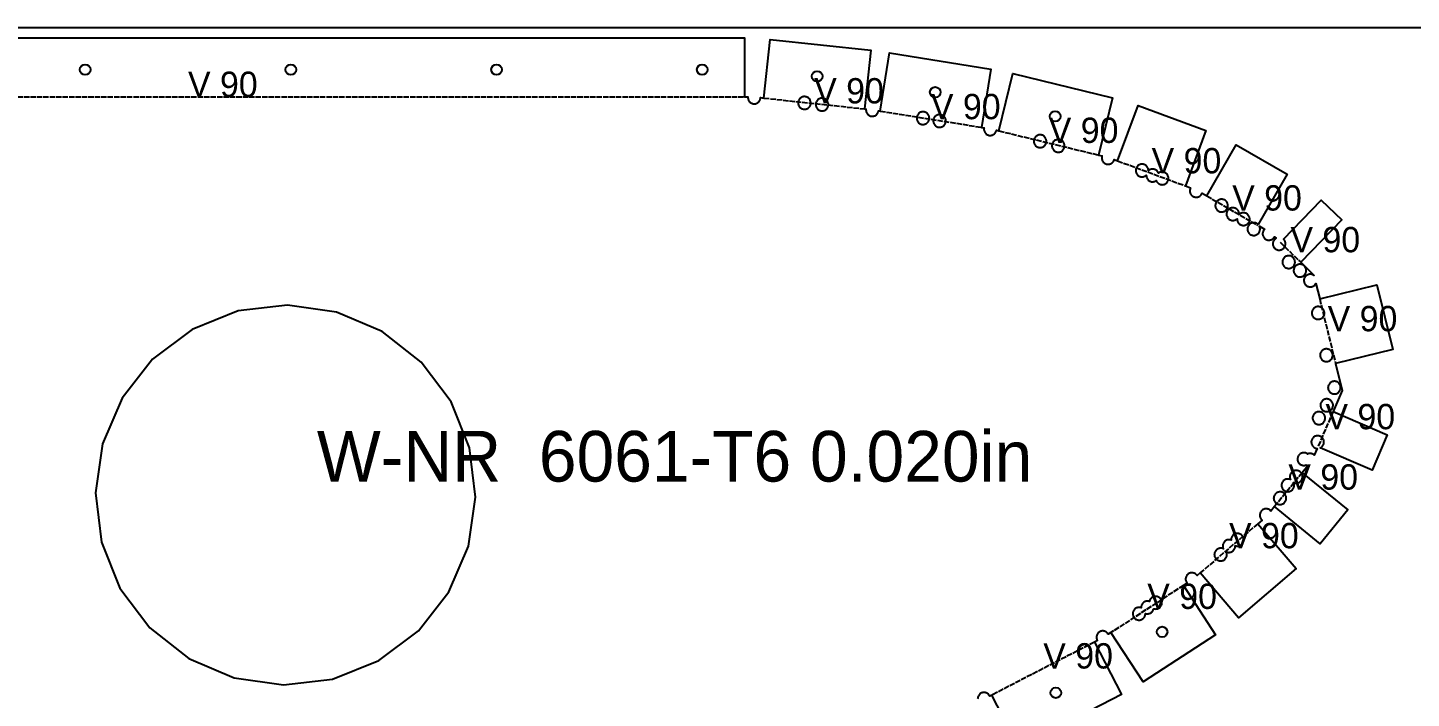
# Model space of a CAD drawing. Header units: millimetres. Extents: x 0 to 2438, y 0 to 1219.
# Drawn here: x 599.2 to 926.9, y 1060.2 to 1219 of the extents above; entities that cross this region are included whole.
import ezdxf

# ---------------------------------------------------------------- set-up
doc = ezdxf.new("R2010")
doc.units = ezdxf.units.MM
doc.linetypes.add('DASHED', pattern=[1.524, 1.27, -0.254])
for name, color, linetype in [('CUT', 7, 'CONTINUOUS'), ('ETCH', 8, 'CONTINUOUS'), ('HOLE', 6, 'CONTINUOUS'), ('VALLEY', 1, 'DASHED')]:
    doc.layers.add(name, color=color, linetype=linetype)

msp = doc.modelspace()

# ---------------------------------------------------------------- linework, layer by layer
at = {"layer": 'CUT'}
msp.add_lwpolyline([(505.37, 1216.56), (768.99, 1216.56), (768.99, 1202.59), (769.8, 1202.59), (769.8, 1202.45), (769.81, 1202.3), (769.83, 1202.16), (769.87, 1202.01), (769.92, 1201.88), (769.98, 1201.74), (770.06, 1201.62), (770.15, 1201.5), (770.25, 1201.39), (770.36, 1201.3), (770.48, 1201.21), (770.61, 1201.14), (770.74, 1201.08), (770.88, 1201.03), (771.03, 1200.99), (771.17, 1200.97), (771.32, 1200.97), (771.47, 1200.98), (771.61, 1201), (771.75, 1201.04), (771.89, 1201.09), (772.02, 1201.16), (772.15, 1201.23), (772.26, 1201.32), (772.37, 1201.42), (772.47, 1201.53), (772.56, 1201.65), (772.63, 1201.78), (772.69, 1201.91), (772.74, 1202.05), (772.77, 1202.2), (772.79, 1202.34), (772.8, 1202.43), (773.6, 1202.34), (775.11, 1216.23), (798.91, 1213.65), (797.4, 1199.76), (797.78, 1199.72), (797.77, 1199.63), (797.77, 1199.49), (797.78, 1199.34), (797.8, 1199.19), (797.84, 1199.05), (797.89, 1198.91), (797.95, 1198.78), (798.03, 1198.66), (798.12, 1198.54), (798.22, 1198.43), (798.33, 1198.33), (798.45, 1198.25), (798.58, 1198.17), (798.71, 1198.11), (798.85, 1198.07), (798.99, 1198.03), (799.14, 1198.01), (799.29, 1198.01), (799.43, 1198.02), (799.58, 1198.04), (799.72, 1198.08), (799.86, 1198.13), (799.99, 1198.19), (800.12, 1198.27), (800.23, 1198.36), (800.34, 1198.46), (800.44, 1198.57), (800.52, 1198.69), (800.6, 1198.82), (800.66, 1198.95), (800.71, 1199.09), (800.74, 1199.24), (800.75, 1199.32), (801.13, 1199.26), (803.35, 1213.05), (827.38, 1209.18), (825.16, 1195.39), (825.74, 1195.3), (825.73, 1195.25), (825.71, 1195.1), (825.71, 1194.96), (825.72, 1194.81), (825.74, 1194.66), (825.78, 1194.52), (825.83, 1194.38), (825.9, 1194.25), (825.97, 1194.13), (826.06, 1194.01), (826.16, 1193.9), (826.27, 1193.8), (826.39, 1193.72), (826.52, 1193.64), (826.65, 1193.58), (826.79, 1193.54), (826.94, 1193.5), (827.08, 1193.48), (827.23, 1193.48), (827.38, 1193.49), (827.52, 1193.51), (827.66, 1193.55), (827.8, 1193.6), (827.93, 1193.66), (828.06, 1193.74), (828.18, 1193.83), (828.28, 1193.93), (828.38, 1194.04), (828.47, 1194.16), (828.54, 1194.29), (828.6, 1194.42), (828.65, 1194.56), (828.68, 1194.7), (829.26, 1194.56), (832.55, 1208.14), (856.15, 1202.41), (852.85, 1188.83), (853.7, 1188.63), (853.67, 1188.56), (853.64, 1188.42), (853.62, 1188.27), (853.61, 1188.12), (853.62, 1187.98), (853.65, 1187.83), (853.68, 1187.69), (853.74, 1187.55), (853.8, 1187.42), (853.88, 1187.29), (853.97, 1187.18), (854.07, 1187.07), (854.18, 1186.97), (854.3, 1186.89), (854.42, 1186.81), (854.56, 1186.75), (854.7, 1186.7), (854.84, 1186.67), (854.99, 1186.65), (855.13, 1186.64), (855.28, 1186.65), (855.43, 1186.68), (855.57, 1186.72), (855.71, 1186.77), (855.84, 1186.83), (855.96, 1186.91), (856.08, 1187), (856.19, 1187.1), (856.29, 1187.21), (856.37, 1187.33), (856.45, 1187.46), (856.51, 1187.59), (856.55, 1187.73), (856.56, 1187.76), (857.37, 1187.46), (862.21, 1200.56), (878.3, 1194.63), (873.46, 1181.52), (874.66, 1181.08), (874.64, 1181.03), (874.58, 1180.9), (874.53, 1180.76), (874.49, 1180.61), (874.48, 1180.47), (874.47, 1180.32), (874.48, 1180.17), (874.5, 1180.03), (874.54, 1179.89), (874.59, 1179.75), (874.66, 1179.62), (874.73, 1179.49), (874.82, 1179.37), (874.92, 1179.27), (875.03, 1179.17), (875.15, 1179.08), (875.28, 1179.01), (875.42, 1178.95), (875.55, 1178.9), (875.7, 1178.87), (875.84, 1178.85), (875.99, 1178.84), (876.14, 1178.85), (876.28, 1178.88), (876.43, 1178.91), (876.56, 1178.96), (876.7, 1179.03), (876.82, 1179.11), (876.94, 1179.2), (877.05, 1179.3), (877.14, 1179.41), (877.23, 1179.53), (877.3, 1179.65), (877.36, 1179.79), (877.37, 1179.81), (878.48, 1179.17), (885.47, 1191.26), (897.54, 1184.29), (890.65, 1172.37), (890.65, 1172.38), (890.54, 1172.47), (890.42, 1172.56), (890.3, 1172.63), (890.16, 1172.69), (890.02, 1172.74), (889.88, 1172.77), (889.73, 1172.79), (889.59, 1172.8), (889.44, 1172.79), (889.29, 1172.77), (889.15, 1172.73), (889.01, 1172.68), (888.88, 1172.61), (888.76, 1172.54), (888.64, 1172.45), (888.53, 1172.35), (888.43, 1172.24), (888.35, 1172.12), (888.27, 1171.99), (888.21, 1171.85), (888.17, 1171.72), (888.13, 1171.57), (888.11, 1171.43), (888.11, 1171.28), (888.12, 1171.13), (888.14, 1170.99), (888.18, 1170.84), (888.23, 1170.71), (888.29, 1170.57), (888.37, 1170.45), (888.46, 1170.33), (888.56, 1170.22), (888.67, 1170.13), (888.79, 1170.04), (888.92, 1169.97), (889.05, 1169.91), (889.19, 1169.86), (889.33, 1169.82), (889.48, 1169.81), (889.63, 1169.8), (889.77, 1169.81), (889.92, 1169.83), (890.06, 1169.87), (890.2, 1169.92), (890.33, 1169.99), (890.46, 1170.06), (890.57, 1170.15), (890.68, 1170.25), (890.78, 1170.36), (890.87, 1170.48), (890.94, 1170.61), (891, 1170.75), (891.05, 1170.88), (891.08, 1171.03), (891.1, 1171.17), (891.11, 1171.32), (891.1, 1171.47), (891.07, 1171.61), (891.04, 1171.76), (890.98, 1171.89), (890.95, 1171.96), (892.17, 1171.25), (892.14, 1171.22), (892.04, 1171.11), (891.95, 1170.99), (891.88, 1170.87), (891.82, 1170.73), (891.77, 1170.59), (891.74, 1170.45), (891.72, 1170.3), (891.71, 1170.16), (891.72, 1170.01), (891.74, 1169.86), (891.78, 1169.72), (891.83, 1169.58), (891.9, 1169.45), (891.98, 1169.33), (892.07, 1169.21), (892.17, 1169.1), (892.28, 1169), (892.4, 1168.92), (892.52, 1168.84), (892.66, 1168.78), (892.8, 1168.74), (892.94, 1168.7), (893.08, 1168.68), (893.23, 1168.68), (893.38, 1168.69), (893.52, 1168.71), (893.67, 1168.75), (893.8, 1168.8), (893.94, 1168.86), (894.06, 1168.94), (894.18, 1169.03), (894.29, 1169.13), (894.38, 1169.24), (894.47, 1169.36), (894.53, 1169.47), (894.9, 1169.11), (894.79, 1169.05), (894.67, 1168.96), (894.57, 1168.86), (894.47, 1168.75), (894.38, 1168.63), (894.31, 1168.5), (894.25, 1168.37), (894.2, 1168.23), (894.17, 1168.09), (894.15, 1167.94), (894.14, 1167.79), (894.15, 1167.65), (894.17, 1167.5), (894.21, 1167.36), (894.26, 1167.22), (894.33, 1167.09), (894.41, 1166.96), (894.5, 1166.85), (894.6, 1166.74), (894.71, 1166.64), (894.83, 1166.55), (894.95, 1166.48), (895.09, 1166.42), (895.23, 1166.37), (895.37, 1166.34), (895.52, 1166.32), (895.66, 1166.31), (895.81, 1166.32), (895.95, 1166.35), (896.1, 1166.38), (896.23, 1166.44), (896.37, 1166.5), (896.49, 1166.58), (896.61, 1166.67), (896.72, 1166.77), (896.81, 1166.88), (896.9, 1167), (896.97, 1167.12), (897.03, 1167.26), (897.08, 1167.4), (897.12, 1167.54), (897.14, 1167.69), (897.14, 1167.83), (897.13, 1167.98), (897.11, 1168.13), (897.07, 1168.27), (897.02, 1168.41), (896.95, 1168.54), (896.88, 1168.66), (896.79, 1168.78), (896.69, 1168.89), (896.63, 1168.94), (905.62, 1178.18), (910.48, 1173.45), (900.74, 1163.43), (903.85, 1160.4), (903.88, 1160.3), (903.8, 1160.36), (903.67, 1160.43), (903.54, 1160.49), (903.4, 1160.54), (903.26, 1160.58), (903.11, 1160.6), (902.96, 1160.6), (902.82, 1160.59), (902.67, 1160.57), (902.53, 1160.53), (902.39, 1160.48), (902.26, 1160.41), (902.13, 1160.34), (902.02, 1160.25), (901.91, 1160.15), (901.81, 1160.04), (901.73, 1159.92), (901.65, 1159.79), (901.59, 1159.66), (901.54, 1159.52), (901.51, 1159.37), (901.49, 1159.23), (901.49, 1159.08), (901.49, 1158.93), (901.52, 1158.79), (901.56, 1158.65), (901.61, 1158.51), (901.67, 1158.37), (901.75, 1158.25), (901.84, 1158.13), (901.94, 1158.03), (902.05, 1157.93), (902.17, 1157.84), (902.3, 1157.77), (902.43, 1157.71), (902.57, 1157.66), (902.71, 1157.63), (902.86, 1157.61), (903.01, 1157.6), (903.15, 1157.61), (903.3, 1157.63), (903.44, 1157.67), (903.58, 1157.72), (903.71, 1157.79), (903.84, 1157.86), (903.95, 1157.95), (904.06, 1158.05), (904.16, 1158.17), (904.24, 1158.28), (904.32, 1158.41), (904.33, 1158.44), (905.23, 1154.77), (918.8, 1158.09), (922.57, 1142.74), (909, 1139.42), (910.56, 1133.07), (908.4, 1128.07), (921.23, 1122.54), (917.63, 1114.17), (905.35, 1119.46), (905.47, 1119.52), (905.6, 1119.6), (905.72, 1119.69), (905.82, 1119.79), (905.92, 1119.9), (906.01, 1120.02), (906.08, 1120.15), (906.14, 1120.28), (906.19, 1120.42), (906.22, 1120.56), (906.24, 1120.71), (906.25, 1120.86), (906.24, 1121), (906.22, 1121.15), (906.18, 1121.29), (906.13, 1121.43), (906.06, 1121.56), (905.98, 1121.69), (905.89, 1121.8), (905.79, 1121.91), (905.68, 1122.01), (905.56, 1122.09), (905.44, 1122.17), (905.3, 1122.23), (905.16, 1122.28), (905.02, 1122.31), (904.88, 1122.33), (904.73, 1122.34), (904.58, 1122.33), (904.44, 1122.3), (904.29, 1122.27), (904.16, 1122.21), (904.02, 1122.15), (903.9, 1122.07), (903.78, 1121.98), (903.67, 1121.88), (903.58, 1121.77), (903.49, 1121.65), (903.42, 1121.52), (903.36, 1121.39), (903.31, 1121.25), (903.27, 1121.11), (903.25, 1120.96), (903.25, 1120.82), (903.26, 1120.67), (903.28, 1120.52), (903.32, 1120.38), (903.37, 1120.24), (903.44, 1120.11), (903.51, 1119.99), (903.6, 1119.87), (903.7, 1119.76), (903.81, 1119.66), (903.93, 1119.58), (904.06, 1119.5), (904.19, 1119.44), (904.33, 1119.39), (904.48, 1119.36), (904.62, 1119.34), (904.64, 1119.34), (903.96, 1117.75), (903.88, 1117.82), (903.76, 1117.91), (903.64, 1117.98), (903.5, 1118.04), (903.36, 1118.09), (903.22, 1118.13), (903.07, 1118.14), (902.93, 1118.15), (902.78, 1118.14), (902.63, 1118.12), (902.49, 1118.08), (902.35, 1118.03), (902.35, 1118.02), (902.28, 1118.07), (902.15, 1118.15), (902.02, 1118.21), (901.88, 1118.26), (901.74, 1118.29), (901.59, 1118.31), (901.44, 1118.31), (901.3, 1118.3), (901.15, 1118.28), (901.01, 1118.24), (900.87, 1118.19), (900.74, 1118.13), (900.61, 1118.05), (900.5, 1117.96), (900.39, 1117.86), (900.29, 1117.75), (900.21, 1117.63), (900.13, 1117.5), (900.07, 1117.37), (900.02, 1117.23), (899.99, 1117.09), (899.97, 1116.94), (899.97, 1116.79), (899.97, 1116.65), (900, 1116.5), (900.04, 1116.36), (900.09, 1116.22), (900.15, 1116.09), (900.23, 1115.96), (900.32, 1115.85), (900.42, 1115.74), (900.53, 1115.64), (900.65, 1115.56), (900.78, 1115.48), (900.91, 1115.42), (901.05, 1115.37), (901.19, 1115.34), (901.34, 1115.32), (901.49, 1115.31), (901.63, 1115.32), (901.78, 1115.35), (901.92, 1115.38), (902.06, 1115.44), (902.06, 1115.44), (902.13, 1115.39), (902.26, 1115.32), (902.39, 1115.26), (902.43, 1115.24), (901.1, 1113.6), (911.92, 1104.77), (905.35, 1096.72), (894.53, 1105.56), (893.68, 1104.52), (893.59, 1104.61), (893.48, 1104.71), (893.37, 1104.79), (893.24, 1104.87), (893.1, 1104.93), (892.96, 1104.97), (892.82, 1105.01), (892.68, 1105.03), (892.53, 1105.03), (892.38, 1105.02), (892.24, 1105), (892.09, 1104.96), (891.96, 1104.91), (891.82, 1104.85), (891.7, 1104.77), (891.58, 1104.68), (891.47, 1104.58), (891.38, 1104.47), (891.29, 1104.35), (891.22, 1104.22), (891.16, 1104.09), (891.11, 1103.95), (891.07, 1103.8), (891.05, 1103.66), (891.05, 1103.51), (891.06, 1103.37), (891.08, 1103.22), (891.12, 1103.08), (891.17, 1102.94), (891.24, 1102.81), (891.31, 1102.68), (891.4, 1102.57), (891.5, 1102.46), (891.59, 1102.38), (890.57, 1101.51), (899.65, 1090.89), (886.03, 1079.25), (876.96, 1089.87), (876.21, 1089.23), (876.2, 1089.23), (876.11, 1089.35), (876.01, 1089.46), (875.9, 1089.56), (875.78, 1089.64), (875.66, 1089.72), (875.52, 1089.78), (875.38, 1089.82), (875.24, 1089.86), (875.09, 1089.88), (874.95, 1089.88), (874.8, 1089.87), (874.65, 1089.85), (874.51, 1089.81), (874.37, 1089.76), (874.24, 1089.7), (874.12, 1089.62), (874, 1089.53), (873.89, 1089.43), (873.8, 1089.32), (873.71, 1089.2), (873.64, 1089.07), (873.57, 1088.94), (873.53, 1088.8), (873.49, 1088.66), (873.47, 1088.51), (873.47, 1088.36), (873.48, 1088.22), (873.5, 1088.07), (873.54, 1087.93), (873.59, 1087.79), (873.65, 1087.66), (873.73, 1087.53), (873.81, 1087.44), (872.98, 1086.9), (880.59, 1075.18), (863.41, 1064.02), (855.8, 1075.74), (855.17, 1075.33), (855.17, 1075.34), (855.09, 1075.46), (855, 1075.58), (854.9, 1075.69), (854.79, 1075.78), (854.67, 1075.87), (854.55, 1075.94), (854.41, 1076), (854.27, 1076.05), (854.13, 1076.09), (853.98, 1076.11), (853.84, 1076.11), (853.69, 1076.1), (853.55, 1076.08), (853.4, 1076.04), (853.27, 1075.99), (853.13, 1075.92), (853.01, 1075.85), (852.89, 1075.76), (852.78, 1075.66), (852.69, 1075.55), (852.6, 1075.43), (852.53, 1075.3), (852.46, 1075.17), (852.42, 1075.03), (852.38, 1074.88), (852.36, 1074.74), (852.36, 1074.59), (852.37, 1074.44), (852.39, 1074.3), (852.43, 1074.16), (852.48, 1074.02), (852.55, 1073.89), (852.58, 1073.83), (851.92, 1073.48), (858.33, 1061.07), (834.01, 1048.51), (827.6, 1060.93), (827.09, 1060.66), (827.03, 1060.77), (826.96, 1060.9), (826.87, 1061.01), (826.77, 1061.12), (826.66, 1061.22), (826.54, 1061.31), (826.41, 1061.38), (826.28, 1061.44), (826.14, 1061.49), (825.99, 1061.52), (825.85, 1061.54), (825.7, 1061.55), (825.55, 1061.54), (825.41, 1061.51), (825.27, 1061.48), (825.13, 1061.42), (825, 1061.36), (824.87, 1061.28), (824.75, 1061.19), (824.65, 1061.09), (824.55, 1060.98), (824.46, 1060.86), (824.39, 1060.74), (824.33, 1060.6), (824.28, 1060.46), (824.25, 1060.32), (824.23, 1060.17), (824.22, 1060.03)], dxfattribs=at)
for points in [[(783.92, 1199.86), (784.05, 1199.94), (784.16, 1200.03), (784.27, 1200.13), (784.37, 1200.24), (784.45, 1200.36), (784.53, 1200.49), (784.59, 1200.62), (784.64, 1200.76), (784.67, 1200.9), (784.69, 1201.05), (784.7, 1201.2), (784.69, 1201.34), (784.66, 1201.49), (784.62, 1201.63), (784.57, 1201.77), (784.51, 1201.9), (784.43, 1202.03), (784.34, 1202.14), (784.24, 1202.25), (784.13, 1202.35), (784.01, 1202.44), (783.88, 1202.51), (783.75, 1202.57), (783.61, 1202.62), (783.47, 1202.65), (783.32, 1202.67), (783.17, 1202.68), (783.03, 1202.67), (782.88, 1202.64), (782.74, 1202.61), (782.6, 1202.55), (782.47, 1202.49), (782.34, 1202.41), (782.23, 1202.32), (782.12, 1202.22), (782.02, 1202.11), (781.94, 1201.99), (781.86, 1201.86), (781.8, 1201.73), (781.75, 1201.59), (781.72, 1201.45), (781.7, 1201.3), (781.7, 1201.16), (781.7, 1201.01), (781.73, 1200.86), (781.77, 1200.72), (781.82, 1200.58), (781.88, 1200.45), (781.96, 1200.33), (782.05, 1200.21), (782.15, 1200.1), (782.26, 1200), (782.38, 1199.92), (782.51, 1199.84), (782.64, 1199.78), (782.78, 1199.74), (782.92, 1199.7), (783.07, 1199.68), (783.22, 1199.68), (783.36, 1199.69), (783.51, 1199.71), (783.65, 1199.75), (783.79, 1199.8), (783.92, 1199.86)], [(788.54, 1199.86), (788.63, 1199.98), (788.7, 1200.11), (788.76, 1200.25), (788.81, 1200.38), (788.84, 1200.53), (788.86, 1200.67), (788.87, 1200.82), (788.86, 1200.97), (788.84, 1201.11), (788.8, 1201.26), (788.75, 1201.39), (788.68, 1201.53), (788.6, 1201.65), (788.51, 1201.77), (788.41, 1201.88), (788.3, 1201.97), (788.18, 1202.06), (788.06, 1202.13), (787.92, 1202.19), (787.78, 1202.24), (787.64, 1202.28), (787.49, 1202.29), (787.35, 1202.3), (787.2, 1202.29), (787.06, 1202.27), (786.91, 1202.23), (786.77, 1202.18), (786.64, 1202.11), (786.52, 1202.04), (786.4, 1201.95), (786.29, 1201.85), (786.2, 1201.74), (786.11, 1201.62), (786.04, 1201.49), (785.97, 1201.35), (785.93, 1201.22), (785.89, 1201.07), (785.87, 1200.93), (785.87, 1200.78), (785.88, 1200.63), (785.9, 1200.49), (785.94, 1200.34), (785.99, 1200.21), (786.06, 1200.07), (786.13, 1199.95), (786.22, 1199.83), (786.32, 1199.72), (786.43, 1199.63), (786.55, 1199.54), (786.68, 1199.47), (786.81, 1199.41), (786.95, 1199.36), (787.1, 1199.32), (787.24, 1199.31), (787.39, 1199.3), (787.54, 1199.31), (787.68, 1199.33), (787.82, 1199.37), (787.96, 1199.42), (788.09, 1199.49), (788.22, 1199.56), (788.34, 1199.65), (788.44, 1199.75), (788.54, 1199.86)], [(812.25, 1196.43), (812.36, 1196.53), (812.45, 1196.64), (812.54, 1196.76), (812.61, 1196.89), (812.67, 1197.02), (812.72, 1197.16), (812.76, 1197.3), (812.77, 1197.45), (812.78, 1197.6), (812.77, 1197.74), (812.75, 1197.89), (812.71, 1198.03), (812.66, 1198.17), (812.59, 1198.3), (812.52, 1198.42), (812.43, 1198.54), (812.33, 1198.65), (812.22, 1198.75), (812.1, 1198.83), (811.97, 1198.91), (811.83, 1198.97), (811.7, 1199.02), (811.55, 1199.05), (811.41, 1199.07), (811.26, 1199.07), (811.11, 1199.06), (810.97, 1199.04), (810.82, 1199), (810.69, 1198.95), (810.55, 1198.89), (810.43, 1198.81), (810.31, 1198.72), (810.2, 1198.62), (810.11, 1198.51), (810.02, 1198.39), (809.95, 1198.26), (809.89, 1198.13), (809.84, 1197.99), (809.8, 1197.85), (809.79, 1197.7), (809.78, 1197.55), (809.79, 1197.41), (809.81, 1197.26), (809.85, 1197.12), (809.9, 1196.98), (809.97, 1196.85), (810.04, 1196.72), (810.13, 1196.61), (810.23, 1196.5), (810.34, 1196.4), (810.46, 1196.32), (810.59, 1196.24), (810.73, 1196.18), (810.86, 1196.13), (811.01, 1196.1), (811.15, 1196.08), (811.3, 1196.07), (811.45, 1196.08), (811.59, 1196.11), (811.74, 1196.15), (811.87, 1196.2), (812.01, 1196.26), (812.13, 1196.34), (812.25, 1196.43)], [(816.59, 1196.36), (816.64, 1196.49), (816.67, 1196.64), (816.69, 1196.78), (816.7, 1196.93), (816.69, 1197.08), (816.66, 1197.22), (816.62, 1197.37), (816.57, 1197.5), (816.51, 1197.64), (816.43, 1197.76), (816.34, 1197.88), (816.24, 1197.99), (816.13, 1198.08), (816.01, 1198.17), (815.88, 1198.24), (815.75, 1198.3), (815.61, 1198.35), (815.47, 1198.39), (815.32, 1198.4), (815.17, 1198.41), (815.03, 1198.4), (814.88, 1198.38), (814.74, 1198.34), (814.6, 1198.29), (814.47, 1198.22), (814.34, 1198.15), (814.23, 1198.06), (814.12, 1197.96), (814.02, 1197.85), (813.94, 1197.73), (813.86, 1197.6), (813.8, 1197.46), (813.75, 1197.33), (813.72, 1197.18), (813.7, 1197.04), (813.7, 1196.89), (813.7, 1196.74), (813.73, 1196.6), (813.77, 1196.45), (813.82, 1196.32), (813.88, 1196.18), (813.96, 1196.06), (814.05, 1195.94), (814.15, 1195.83), (814.26, 1195.74), (814.38, 1195.65), (814.51, 1195.58), (814.64, 1195.52), (814.78, 1195.47), (814.92, 1195.43), (815.07, 1195.42), (815.22, 1195.41), (815.36, 1195.42), (815.51, 1195.44), (815.65, 1195.48), (815.79, 1195.53), (815.92, 1195.6), (816.05, 1195.67), (816.16, 1195.76), (816.27, 1195.86), (816.37, 1195.97), (816.45, 1196.09), (816.53, 1196.22), (816.59, 1196.36)], [(840.27, 1191.3), (840.34, 1191.42), (840.4, 1191.56), (840.45, 1191.7), (840.48, 1191.84), (840.5, 1191.99), (840.51, 1192.13), (840.5, 1192.28), (840.47, 1192.42), (840.44, 1192.57), (840.39, 1192.7), (840.32, 1192.84), (840.24, 1192.96), (840.15, 1193.08), (840.05, 1193.19), (839.94, 1193.28), (839.82, 1193.37), (839.7, 1193.44), (839.56, 1193.51), (839.42, 1193.55), (839.28, 1193.59), (839.13, 1193.61), (838.99, 1193.61), (838.84, 1193.6), (838.69, 1193.58), (838.55, 1193.54), (838.41, 1193.49), (838.28, 1193.42), (838.16, 1193.35), (838.04, 1193.26), (837.93, 1193.16), (837.84, 1193.05), (837.75, 1192.93), (837.68, 1192.8), (837.61, 1192.67), (837.57, 1192.53), (837.53, 1192.38), (837.51, 1192.24), (837.51, 1192.09), (837.52, 1191.94), (837.54, 1191.8), (837.58, 1191.66), (837.63, 1191.52), (837.69, 1191.39), (837.77, 1191.26), (837.86, 1191.14), (837.96, 1191.04), (838.07, 1190.94), (838.19, 1190.85), (838.32, 1190.78), (838.45, 1190.72), (838.59, 1190.67), (838.74, 1190.64), (838.88, 1190.62), (839.03, 1190.61), (839.18, 1190.62), (839.32, 1190.64), (839.46, 1190.68), (839.6, 1190.73), (839.73, 1190.8), (839.86, 1190.88), (839.98, 1190.97), (840.08, 1191.07), (840.18, 1191.18), (840.27, 1191.3)], [(844.81, 1190.88), (844.81, 1191.03), (844.81, 1191.18), (844.78, 1191.32), (844.74, 1191.47), (844.69, 1191.6), (844.63, 1191.74), (844.55, 1191.86), (844.46, 1191.98), (844.36, 1192.09), (844.25, 1192.18), (844.13, 1192.27), (844, 1192.34), (843.87, 1192.4), (843.73, 1192.45), (843.59, 1192.49), (843.44, 1192.5), (843.29, 1192.51), (843.15, 1192.5), (843, 1192.48), (842.86, 1192.44), (842.72, 1192.39), (842.59, 1192.32), (842.46, 1192.25), (842.35, 1192.16), (842.24, 1192.06), (842.14, 1191.95), (842.06, 1191.83), (841.98, 1191.7), (841.92, 1191.56), (841.87, 1191.43), (841.84, 1191.28), (841.82, 1191.14), (841.81, 1190.99), (841.82, 1190.84), (841.85, 1190.7), (841.89, 1190.55), (841.94, 1190.42), (842, 1190.28), (842.08, 1190.16), (842.17, 1190.04), (842.27, 1189.93), (842.38, 1189.84), (842.5, 1189.75), (842.63, 1189.68), (842.76, 1189.62), (842.9, 1189.57), (843.04, 1189.54), (843.19, 1189.52), (843.34, 1189.51), (843.48, 1189.52), (843.63, 1189.54), (843.77, 1189.58), (843.91, 1189.63), (844.04, 1189.7), (844.17, 1189.77), (844.28, 1189.86), (844.39, 1189.96), (844.49, 1190.07), (844.57, 1190.19), (844.65, 1190.32), (844.71, 1190.46), (844.76, 1190.59), (844.79, 1190.74), (844.81, 1190.88)], [(868.48, 1184.7), (868.34, 1184.75), (868.2, 1184.79), (868.05, 1184.81), (867.9, 1184.81), (867.76, 1184.8), (867.61, 1184.78), (867.47, 1184.74), (867.33, 1184.69), (867.2, 1184.62), (867.07, 1184.55), (867.06, 1184.54), (867.04, 1184.59), (866.98, 1184.72), (866.9, 1184.85), (866.81, 1184.97), (866.71, 1185.07), (866.6, 1185.17), (866.48, 1185.26), (866.35, 1185.33), (866.22, 1185.39), (866.08, 1185.44), (865.94, 1185.47), (865.79, 1185.49), (865.65, 1185.5), (865.5, 1185.49), (865.35, 1185.47), (865.21, 1185.43), (865.07, 1185.38), (864.94, 1185.31), (864.82, 1185.23), (864.7, 1185.15), (864.65, 1185.1), (864.66, 1185.2), (864.65, 1185.34), (864.62, 1185.49), (864.59, 1185.63), (864.54, 1185.77), (864.47, 1185.9), (864.39, 1186.03), (864.3, 1186.14), (864.2, 1186.25), (864.09, 1186.35), (863.97, 1186.43), (863.85, 1186.51), (863.71, 1186.57), (863.57, 1186.62), (863.43, 1186.65), (863.28, 1186.67), (863.14, 1186.68), (862.99, 1186.67), (862.84, 1186.64), (862.7, 1186.61), (862.56, 1186.55), (862.43, 1186.49), (862.31, 1186.41), (862.19, 1186.32), (862.08, 1186.22), (861.99, 1186.11), (861.9, 1185.99), (861.83, 1185.86), (861.76, 1185.73), (861.72, 1185.59), (861.68, 1185.45), (861.66, 1185.3), (861.66, 1185.16), (861.67, 1185.01), (861.69, 1184.86), (861.73, 1184.72), (861.78, 1184.58), (861.84, 1184.45), (861.92, 1184.33), (862.01, 1184.21), (862.11, 1184.1), (862.22, 1184), (862.34, 1183.92), (862.47, 1183.84), (862.6, 1183.78), (862.74, 1183.73), (862.89, 1183.7), (863.03, 1183.68), (863.18, 1183.68), (863.33, 1183.69), (863.47, 1183.71), (863.61, 1183.75), (863.75, 1183.8), (863.88, 1183.86), (864.01, 1183.94), (864.13, 1184.03), (864.17, 1184.07), (864.17, 1183.98), (864.18, 1183.83), (864.2, 1183.69), (864.24, 1183.54), (864.29, 1183.41), (864.35, 1183.27), (864.43, 1183.15), (864.52, 1183.03), (864.62, 1182.92), (864.73, 1182.83), (864.85, 1182.74), (864.98, 1182.67), (865.11, 1182.61), (865.25, 1182.56), (865.39, 1182.52), (865.54, 1182.5), (865.69, 1182.5), (865.83, 1182.51), (865.98, 1182.53), (866.12, 1182.57), (866.26, 1182.62), (866.39, 1182.69), (866.52, 1182.76), (866.53, 1182.77), (866.55, 1182.72), (866.61, 1182.59), (866.69, 1182.46), (866.78, 1182.34), (866.88, 1182.24), (866.99, 1182.14), (867.11, 1182.05), (867.24, 1181.98), (867.37, 1181.92), (867.51, 1181.87), (867.65, 1181.84), (867.8, 1181.82), (867.95, 1181.81), (868.09, 1181.82), (868.24, 1181.84), (868.38, 1181.88), (868.52, 1181.93), (868.65, 1182), (868.78, 1182.08), (868.89, 1182.16), (869, 1182.26), (869.1, 1182.38), (869.18, 1182.49), (869.26, 1182.62), (869.32, 1182.76), (869.37, 1182.9), (869.4, 1183.04), (869.42, 1183.18), (869.43, 1183.33), (869.42, 1183.48), (869.39, 1183.62), (869.35, 1183.77), (869.3, 1183.9), (869.24, 1184.04), (869.16, 1184.16), (869.07, 1184.28), (868.97, 1184.39), (868.86, 1184.48), (868.74, 1184.57), (868.61, 1184.64), (868.48, 1184.7)], [(883.47, 1177.17), (883.43, 1177.31), (883.38, 1177.45), (883.32, 1177.58), (883.24, 1177.71), (883.15, 1177.82), (883.05, 1177.93), (882.94, 1178.03), (882.82, 1178.11), (882.69, 1178.19), (882.56, 1178.25), (882.42, 1178.3), (882.28, 1178.33), (882.13, 1178.35), (881.98, 1178.36), (881.84, 1178.35), (881.69, 1178.32), (881.55, 1178.28), (881.41, 1178.23), (881.28, 1178.17), (881.15, 1178.09), (881.04, 1178), (880.93, 1177.9), (880.83, 1177.79), (880.75, 1177.67), (880.67, 1177.54), (880.61, 1177.41), (880.56, 1177.27), (880.53, 1177.13), (880.51, 1176.98), (880.5, 1176.83), (880.51, 1176.69), (880.54, 1176.54), (880.57, 1176.4), (880.63, 1176.26), (880.69, 1176.13), (880.77, 1176), (880.86, 1175.89), (880.96, 1175.78), (881.07, 1175.68), (881.19, 1175.6), (881.32, 1175.52), (881.45, 1175.46), (881.59, 1175.41), (881.73, 1175.38), (881.88, 1175.36), (882.03, 1175.36), (882.17, 1175.37), (882.32, 1175.39), (882.46, 1175.43), (882.6, 1175.48), (882.73, 1175.54), (882.85, 1175.62), (882.97, 1175.71), (883.08, 1175.81), (883.18, 1175.92), (883.26, 1176.04), (883.34, 1176.17), (883.4, 1176.3), (883.45, 1176.44), (883.48, 1176.58), (883.5, 1176.73), (883.5, 1176.88), (883.49, 1177.02), (883.47, 1177.17)], [(887.3, 1175.16), (887.16, 1175.16), (887.01, 1175.15), (886.86, 1175.13), (886.72, 1175.09), (886.58, 1175.04), (886.45, 1174.98), (886.33, 1174.9), (886.21, 1174.81), (886.16, 1174.77), (886.17, 1174.86), (886.16, 1175.01), (886.14, 1175.15), (886.1, 1175.3), (886.05, 1175.43), (885.98, 1175.57), (885.9, 1175.69), (885.81, 1175.81), (885.71, 1175.92), (885.6, 1176.01), (885.48, 1176.1), (885.36, 1176.17), (885.22, 1176.23), (885.08, 1176.28), (884.94, 1176.32), (884.79, 1176.33), (884.65, 1176.34), (884.5, 1176.33), (884.36, 1176.31), (884.21, 1176.27), (884.07, 1176.22), (883.94, 1176.15), (883.82, 1176.08), (883.7, 1175.99), (883.59, 1175.89), (883.5, 1175.78), (883.41, 1175.66), (883.34, 1175.53), (883.27, 1175.39), (883.23, 1175.26), (883.19, 1175.11), (883.17, 1174.97), (883.17, 1174.82), (883.18, 1174.67), (883.2, 1174.53), (883.24, 1174.38), (883.29, 1174.25), (883.36, 1174.11), (883.43, 1173.99), (883.52, 1173.87), (883.62, 1173.76), (883.73, 1173.67), (883.85, 1173.58), (883.98, 1173.51), (884.11, 1173.45), (884.25, 1173.4), (884.4, 1173.36), (884.54, 1173.35), (884.69, 1173.34), (884.84, 1173.35), (884.98, 1173.37), (885.12, 1173.41), (885.26, 1173.46), (885.39, 1173.53), (885.52, 1173.6), (885.64, 1173.69), (885.68, 1173.74), (885.68, 1173.64), (885.69, 1173.5), (885.71, 1173.35), (885.75, 1173.21), (885.8, 1173.07), (885.86, 1172.94), (885.94, 1172.81), (886.03, 1172.7), (886.13, 1172.59), (886.24, 1172.49), (886.36, 1172.4), (886.49, 1172.33), (886.62, 1172.27), (886.76, 1172.22), (886.9, 1172.19), (887.05, 1172.17), (887.2, 1172.16), (887.34, 1172.17), (887.49, 1172.2), (887.63, 1172.23), (887.77, 1172.29), (887.9, 1172.35), (888.03, 1172.43), (888.14, 1172.52), (888.25, 1172.62), (888.35, 1172.73), (888.44, 1172.85), (888.51, 1172.97), (888.57, 1173.11), (888.62, 1173.25), (888.65, 1173.39), (888.67, 1173.54), (888.68, 1173.68), (888.67, 1173.83), (888.64, 1173.98), (888.61, 1174.12), (888.55, 1174.26), (888.49, 1174.39), (888.41, 1174.51), (888.32, 1174.63), (888.22, 1174.74), (888.11, 1174.84), (887.99, 1174.92), (887.87, 1175), (887.73, 1175.06), (887.59, 1175.1), (887.45, 1175.14), (887.3, 1175.16)], [(899.39, 1163.5), (899.38, 1163.65), (899.36, 1163.79), (899.32, 1163.93), (899.27, 1164.07), (899.2, 1164.2), (899.13, 1164.33), (899.04, 1164.45), (898.94, 1164.55), (898.83, 1164.65), (898.71, 1164.74), (898.58, 1164.81), (898.45, 1164.87), (898.31, 1164.92), (898.16, 1164.95), (898.02, 1164.97), (897.87, 1164.98), (897.72, 1164.97), (897.58, 1164.95), (897.44, 1164.91), (897.3, 1164.86), (897.17, 1164.79), (897.04, 1164.71), (896.92, 1164.63), (896.82, 1164.53), (896.72, 1164.41), (896.63, 1164.3), (896.56, 1164.17), (896.5, 1164.03), (896.45, 1163.89), (896.42, 1163.75), (896.4, 1163.61), (896.39, 1163.46), (896.4, 1163.31), (896.42, 1163.17), (896.46, 1163.02), (896.51, 1162.89), (896.58, 1162.75), (896.66, 1162.63), (896.74, 1162.51), (896.85, 1162.4), (896.96, 1162.31), (897.08, 1162.22), (897.2, 1162.15), (897.34, 1162.09), (897.48, 1162.04), (897.62, 1162), (897.76, 1161.98), (897.91, 1161.98), (898.06, 1161.99), (898.2, 1162.01), (898.35, 1162.05), (898.48, 1162.1), (898.62, 1162.17), (898.74, 1162.24), (898.86, 1162.33), (898.97, 1162.43), (899.06, 1162.54), (899.15, 1162.66), (899.22, 1162.79), (899.28, 1162.92), (899.33, 1163.06), (899.37, 1163.21), (899.39, 1163.35), (899.39, 1163.5)], [(901.7, 1162.43), (901.6, 1162.54), (901.49, 1162.64), (901.37, 1162.72), (901.24, 1162.8), (901.11, 1162.86), (900.97, 1162.91), (900.83, 1162.94), (900.68, 1162.96), (900.53, 1162.96), (900.39, 1162.95), (900.24, 1162.93), (900.1, 1162.89), (899.96, 1162.84), (899.83, 1162.78), (899.7, 1162.7), (899.59, 1162.61), (899.48, 1162.51), (899.38, 1162.4), (899.3, 1162.28), (899.22, 1162.15), (899.16, 1162.02), (899.11, 1161.88), (899.08, 1161.74), (899.06, 1161.59), (899.06, 1161.44), (899.06, 1161.3), (899.09, 1161.15), (899.13, 1161.01), (899.18, 1160.87), (899.24, 1160.74), (899.32, 1160.61), (899.41, 1160.5), (899.51, 1160.39), (899.62, 1160.29), (899.74, 1160.21), (899.87, 1160.13), (900, 1160.07), (900.14, 1160.02), (900.28, 1159.99), (900.43, 1159.97), (900.58, 1159.96), (900.72, 1159.97), (900.87, 1160), (901.01, 1160.03), (901.15, 1160.09), (901.28, 1160.15), (901.41, 1160.23), (901.52, 1160.32), (901.63, 1160.42), (901.73, 1160.53), (901.81, 1160.65), (901.89, 1160.78), (901.95, 1160.91), (902, 1161.05), (902.03, 1161.19), (902.05, 1161.34), (902.05, 1161.48), (902.05, 1161.63), (902.02, 1161.78), (901.98, 1161.92), (901.93, 1162.06), (901.87, 1162.19), (901.79, 1162.31), (901.7, 1162.43)], [(648.15, 1064.98), (659.78, 1063.32), (671.44, 1064.72), (682.35, 1069.1), (691.74, 1076.15), (698.99, 1085.39), (703.61, 1096.2), (705.27, 1107.82), (703.86, 1119.49), (699.48, 1130.39), (692.44, 1139.79), (683.19, 1147.04), (672.39, 1151.65), (660.76, 1153.31), (649.1, 1151.91), (638.2, 1147.53), (628.8, 1140.48), (621.55, 1131.24), (616.93, 1120.43), (615.27, 1108.8), (616.68, 1097.14), (621.06, 1086.24), (628.11, 1076.84), (637.35, 1069.59), (648.15, 1064.98)], [(906.18, 1152.15), (906.1, 1152.28), (906.01, 1152.39), (905.91, 1152.5), (905.8, 1152.6), (905.68, 1152.68), (905.56, 1152.76), (905.42, 1152.82), (905.28, 1152.87), (905.14, 1152.9), (904.99, 1152.92), (904.85, 1152.92), (904.7, 1152.92), (904.55, 1152.89), (904.41, 1152.85), (904.27, 1152.8), (904.14, 1152.74), (904.02, 1152.66), (903.9, 1152.57), (903.79, 1152.47), (903.7, 1152.36), (903.61, 1152.24), (903.54, 1152.11), (903.47, 1151.98), (903.43, 1151.84), (903.39, 1151.7), (903.37, 1151.55), (903.37, 1151.4), (903.38, 1151.26), (903.4, 1151.11), (903.44, 1150.97), (903.49, 1150.83), (903.55, 1150.7), (903.63, 1150.57), (903.72, 1150.46), (903.82, 1150.35), (903.93, 1150.25), (904.05, 1150.17), (904.18, 1150.09), (904.31, 1150.03), (904.45, 1149.98), (904.6, 1149.95), (904.74, 1149.93), (904.89, 1149.93), (905.04, 1149.93), (905.18, 1149.96), (905.32, 1150), (905.46, 1150.05), (905.59, 1150.11), (905.72, 1150.19), (905.84, 1150.28), (905.94, 1150.38), (906.04, 1150.49), (906.13, 1150.61), (906.2, 1150.74), (906.26, 1150.87), (906.31, 1151.01), (906.34, 1151.15), (906.36, 1151.3), (906.37, 1151.45), (906.36, 1151.59), (906.33, 1151.74), (906.3, 1151.88), (906.25, 1152.02), (906.18, 1152.15)], [(905.49, 1142.11), (905.42, 1141.97), (905.38, 1141.83), (905.34, 1141.69), (905.32, 1141.54), (905.32, 1141.4), (905.33, 1141.25), (905.35, 1141.1), (905.39, 1140.96), (905.44, 1140.82), (905.5, 1140.69), (905.58, 1140.57), (905.67, 1140.45), (905.77, 1140.34), (905.88, 1140.25), (906, 1140.16), (906.13, 1140.09), (906.26, 1140.02), (906.4, 1139.98), (906.55, 1139.94), (906.69, 1139.92), (906.84, 1139.92), (906.99, 1139.93), (907.13, 1139.95), (907.27, 1139.99), (907.41, 1140.04), (907.54, 1140.1), (907.67, 1140.18), (907.79, 1140.27), (907.89, 1140.37), (907.99, 1140.48), (908.08, 1140.6), (908.15, 1140.73), (908.21, 1140.86), (908.26, 1141), (908.29, 1141.15), (908.31, 1141.29), (908.32, 1141.44), (908.31, 1141.59), (908.28, 1141.73), (908.25, 1141.87), (908.2, 1142.01), (908.13, 1142.14), (908.05, 1142.27), (907.96, 1142.39), (907.86, 1142.49), (907.75, 1142.59), (907.63, 1142.68), (907.51, 1142.75), (907.37, 1142.81), (907.23, 1142.86), (907.09, 1142.89), (906.94, 1142.91), (906.8, 1142.92), (906.65, 1142.91), (906.5, 1142.88), (906.36, 1142.85), (906.22, 1142.8), (906.09, 1142.73), (905.97, 1142.65), (905.85, 1142.56), (905.74, 1142.46), (905.65, 1142.35), (905.56, 1142.23), (905.49, 1142.11)], [(907.44, 1134.56), (907.37, 1134.43), (907.31, 1134.3), (907.26, 1134.16), (907.23, 1134.01), (907.21, 1133.87), (907.2, 1133.72), (907.21, 1133.57), (907.23, 1133.43), (907.27, 1133.29), (907.32, 1133.15), (907.39, 1133.02), (907.46, 1132.89), (907.55, 1132.77), (907.65, 1132.67), (907.77, 1132.57), (907.88, 1132.48), (908.01, 1132.41), (908.15, 1132.35), (908.28, 1132.3), (908.43, 1132.27), (908.57, 1132.25), (908.72, 1132.24), (908.87, 1132.25), (909.01, 1132.28), (909.16, 1132.31), (909.29, 1132.36), (909.43, 1132.43), (909.55, 1132.51), (909.67, 1132.6), (909.78, 1132.7), (909.87, 1132.81), (909.96, 1132.93), (910.03, 1133.05), (910.09, 1133.19), (910.14, 1133.33), (910.18, 1133.47), (910.2, 1133.62), (910.2, 1133.76), (910.19, 1133.91), (910.17, 1134.06), (910.13, 1134.2), (910.08, 1134.34), (910.01, 1134.47), (909.94, 1134.59), (909.85, 1134.71), (909.75, 1134.82), (909.64, 1134.92), (909.52, 1135), (909.39, 1135.08), (909.26, 1135.14), (909.12, 1135.18), (908.97, 1135.22), (908.83, 1135.24), (908.68, 1135.24), (908.53, 1135.23), (908.39, 1135.21), (908.25, 1135.17), (908.11, 1135.12), (907.97, 1135.06), (907.85, 1134.98), (907.73, 1134.89), (907.63, 1134.79), (907.53, 1134.68), (907.44, 1134.56)], [(905.73, 1130.49), (905.64, 1130.37), (905.57, 1130.25), (905.5, 1130.11), (905.46, 1129.97), (905.42, 1129.83), (905.4, 1129.68), (905.4, 1129.54), (905.41, 1129.39), (905.43, 1129.24), (905.47, 1129.1), (905.52, 1128.96), (905.59, 1128.83), (905.66, 1128.71), (905.75, 1128.59), (905.85, 1128.48), (905.96, 1128.38), (906.08, 1128.3), (906.21, 1128.22), (906.34, 1128.16), (906.48, 1128.12), (906.63, 1128.08), (906.77, 1128.06), (906.92, 1128.06), (907.07, 1128.07), (907.21, 1128.09), (907.35, 1128.13), (907.49, 1128.18), (907.62, 1128.24), (907.75, 1128.32), (907.87, 1128.41), (907.97, 1128.51), (908.07, 1128.62), (908.16, 1128.74), (908.23, 1128.87), (908.29, 1129), (908.34, 1129.14), (908.37, 1129.28), (908.39, 1129.43), (908.4, 1129.58), (908.39, 1129.72), (908.37, 1129.87), (908.33, 1130.01), (908.28, 1130.15), (908.21, 1130.28), (908.13, 1130.41), (908.04, 1130.52), (907.94, 1130.63), (907.83, 1130.73), (907.71, 1130.82), (907.59, 1130.89), (907.45, 1130.95), (907.31, 1131), (907.17, 1131.03), (907.02, 1131.05), (906.88, 1131.06), (906.73, 1131.05), (906.59, 1131.02), (906.44, 1130.99), (906.31, 1130.93), (906.17, 1130.87), (906.05, 1130.79), (905.93, 1130.7), (905.82, 1130.6), (905.73, 1130.49)], [(903.65, 1127.06), (903.61, 1126.92), (903.57, 1126.78), (903.55, 1126.64), (903.55, 1126.49), (903.56, 1126.34), (903.58, 1126.2), (903.62, 1126.05), (903.67, 1125.92), (903.74, 1125.78), (903.81, 1125.66), (903.9, 1125.54), (904, 1125.43), (904.11, 1125.34), (904.23, 1125.25), (904.36, 1125.18), (904.49, 1125.12), (904.63, 1125.07), (904.78, 1125.03), (904.92, 1125.01), (905.07, 1125.01), (905.22, 1125.02), (905.36, 1125.04), (905.5, 1125.08), (905.64, 1125.13), (905.77, 1125.2), (905.9, 1125.27), (906.02, 1125.36), (906.12, 1125.46), (906.22, 1125.57), (906.31, 1125.69), (906.38, 1125.82), (906.44, 1125.95), (906.49, 1126.09), (906.52, 1126.24), (906.54, 1126.38), (906.55, 1126.53), (906.54, 1126.68), (906.52, 1126.82), (906.48, 1126.96), (906.43, 1127.1), (906.36, 1127.23), (906.28, 1127.36), (906.19, 1127.48), (906.09, 1127.58), (905.98, 1127.68), (905.86, 1127.77), (905.74, 1127.84), (905.6, 1127.9), (905.46, 1127.95), (905.32, 1127.98), (905.17, 1128), (905.03, 1128.01), (904.88, 1128), (904.74, 1127.98), (904.59, 1127.94), (904.46, 1127.89), (904.32, 1127.82), (904.2, 1127.74), (904.08, 1127.66), (903.97, 1127.55), (903.88, 1127.44), (903.79, 1127.33), (903.72, 1127.2), (903.65, 1127.06)], [(896.19, 1110.43), (896.22, 1110.29), (896.25, 1110.15), (896.31, 1110.01), (896.37, 1109.88), (896.45, 1109.75), (896.54, 1109.63), (896.64, 1109.53), (896.75, 1109.43), (896.87, 1109.34), (896.99, 1109.27), (897.13, 1109.21), (897.27, 1109.16), (897.41, 1109.13), (897.56, 1109.11), (897.7, 1109.1), (897.85, 1109.11), (898, 1109.14), (898.14, 1109.17), (898.28, 1109.22), (898.41, 1109.29), (898.53, 1109.37), (898.65, 1109.46), (898.76, 1109.56), (898.86, 1109.67), (898.94, 1109.79), (899.02, 1109.91), (899.08, 1110.05), (899.12, 1110.19), (899.16, 1110.33), (899.18, 1110.48), (899.18, 1110.62), (899.17, 1110.77), (899.15, 1110.92), (899.11, 1111.06), (899.06, 1111.2), (899.02, 1111.27), (899.11, 1111.23), (899.25, 1111.19), (899.39, 1111.15), (899.54, 1111.13), (899.68, 1111.13), (899.83, 1111.14), (899.98, 1111.16), (900.12, 1111.2), (900.26, 1111.25), (900.39, 1111.32), (900.51, 1111.39), (900.63, 1111.48), (900.74, 1111.58), (900.84, 1111.69), (900.92, 1111.81), (901, 1111.94), (901.06, 1112.07), (901.1, 1112.21), (901.14, 1112.36), (901.16, 1112.5), (901.16, 1112.65), (901.15, 1112.8), (901.13, 1112.94), (901.09, 1113.08), (901.04, 1113.22), (900.98, 1113.35), (900.9, 1113.48), (900.81, 1113.6), (900.71, 1113.7), (900.6, 1113.8), (900.48, 1113.89), (900.35, 1113.96), (900.22, 1114.02), (900.08, 1114.07), (899.94, 1114.1), (899.79, 1114.12), (899.64, 1114.13), (899.5, 1114.12), (899.35, 1114.09), (899.21, 1114.06), (899.07, 1114.01), (898.94, 1113.94), (898.81, 1113.86), (898.7, 1113.77), (898.59, 1113.67), (898.49, 1113.56), (898.4, 1113.44), (898.33, 1113.32), (898.27, 1113.18), (898.22, 1113.04), (898.19, 1112.9), (898.17, 1112.75), (898.16, 1112.61), (898.17, 1112.46), (898.2, 1112.31), (898.23, 1112.17), (898.29, 1112.03), (898.32, 1111.96), (898.24, 1112), (898.1, 1112.04), (897.95, 1112.08), (897.81, 1112.1), (897.66, 1112.1), (897.51, 1112.09), (897.37, 1112.07), (897.23, 1112.03), (897.09, 1111.98), (896.96, 1111.92), (896.83, 1111.84), (896.72, 1111.75), (896.61, 1111.65), (896.51, 1111.54), (896.42, 1111.42), (896.35, 1111.29), (896.29, 1111.16), (896.24, 1111.02), (896.21, 1110.87), (896.19, 1110.73), (896.18, 1110.58), (896.19, 1110.43)], [(894.46, 1106.96), (894.52, 1106.83), (894.6, 1106.7), (894.69, 1106.59), (894.79, 1106.48), (894.9, 1106.38), (895.02, 1106.3), (895.14, 1106.22), (895.28, 1106.16), (895.42, 1106.11), (895.56, 1106.08), (895.71, 1106.06), (895.85, 1106.05), (896, 1106.06), (896.15, 1106.09), (896.29, 1106.13), (896.43, 1106.18), (896.56, 1106.24), (896.68, 1106.32), (896.8, 1106.41), (896.91, 1106.51), (897.01, 1106.62), (897.09, 1106.74), (897.17, 1106.87), (897.23, 1107), (897.27, 1107.14), (897.31, 1107.28), (897.33, 1107.43), (897.33, 1107.58), (897.32, 1107.72), (897.3, 1107.87), (897.26, 1108.01), (897.21, 1108.15), (897.15, 1108.28), (897.07, 1108.41), (896.98, 1108.52), (896.88, 1108.63), (896.77, 1108.73), (896.65, 1108.81), (896.52, 1108.89), (896.39, 1108.95), (896.25, 1109), (896.1, 1109.03), (895.96, 1109.05), (895.81, 1109.05), (895.67, 1109.05), (895.52, 1109.02), (895.38, 1108.98), (895.24, 1108.93), (895.11, 1108.87), (894.98, 1108.79), (894.87, 1108.7), (894.76, 1108.6), (894.66, 1108.49), (894.57, 1108.37), (894.5, 1108.24), (894.44, 1108.11), (894.39, 1107.97), (894.36, 1107.83), (894.34, 1107.68), (894.33, 1107.53), (894.34, 1107.39), (894.37, 1107.24), (894.4, 1107.1), (894.46, 1106.96)], [(880.73, 1093.13), (880.84, 1093.03), (880.96, 1092.94), (881.09, 1092.87), (881.22, 1092.81), (881.36, 1092.76), (881.5, 1092.73), (881.65, 1092.71), (881.8, 1092.7), (881.94, 1092.71), (882.09, 1092.74), (882.23, 1092.77), (882.37, 1092.82), (882.5, 1092.89), (882.63, 1092.97), (882.74, 1093.06), (882.85, 1093.16), (882.95, 1093.27), (883.03, 1093.39), (883.11, 1093.51), (883.17, 1093.65), (883.22, 1093.79), (883.25, 1093.93), (883.27, 1094.08), (883.27, 1094.22), (883.27, 1094.37), (883.24, 1094.52), (883.2, 1094.66), (883.15, 1094.8), (883.11, 1094.87), (883.2, 1094.83), (883.34, 1094.79), (883.48, 1094.75), (883.63, 1094.73), (883.78, 1094.73), (883.92, 1094.74), (884.07, 1094.76), (884.21, 1094.8), (884.35, 1094.85), (884.48, 1094.92), (884.61, 1094.99), (884.72, 1095.08), (884.83, 1095.18), (884.93, 1095.29), (885.01, 1095.41), (885.09, 1095.54), (885.15, 1095.67), (885.2, 1095.81), (885.23, 1095.96), (885.25, 1096.1), (885.25, 1096.25), (885.25, 1096.3), (885.33, 1096.27), (885.47, 1096.24), (885.62, 1096.22), (885.76, 1096.21), (885.91, 1096.22), (886.06, 1096.25), (886.2, 1096.28), (886.34, 1096.34), (886.47, 1096.4), (886.59, 1096.48), (886.71, 1096.57), (886.82, 1096.67), (886.91, 1096.78), (887, 1096.9), (887.07, 1097.02), (887.14, 1097.16), (887.18, 1097.3), (887.22, 1097.44), (887.24, 1097.59), (887.24, 1097.73), (887.23, 1097.88), (887.21, 1098.03), (887.17, 1098.17), (887.12, 1098.31), (887.06, 1098.44), (886.98, 1098.56), (886.89, 1098.68), (886.79, 1098.79), (886.68, 1098.89), (886.56, 1098.97), (886.43, 1099.05), (886.3, 1099.11), (886.16, 1099.15), (886.01, 1099.19), (885.87, 1099.21), (885.72, 1099.21), (885.57, 1099.2), (885.43, 1099.18), (885.29, 1099.14), (885.15, 1099.09), (885.02, 1099.03), (884.89, 1098.95), (884.77, 1098.86), (884.67, 1098.76), (884.57, 1098.65), (884.48, 1098.53), (884.41, 1098.4), (884.35, 1098.27), (884.3, 1098.13), (884.27, 1097.99), (884.25, 1097.84), (884.24, 1097.69), (884.25, 1097.64), (884.17, 1097.67), (884.03, 1097.7), (883.88, 1097.72), (883.73, 1097.73), (883.59, 1097.72), (883.44, 1097.7), (883.3, 1097.66), (883.16, 1097.61), (883.03, 1097.54), (882.9, 1097.46), (882.79, 1097.37), (882.68, 1097.27), (882.58, 1097.16), (882.5, 1097.04), (882.42, 1096.92), (882.36, 1096.78), (882.31, 1096.64), (882.28, 1096.5), (882.26, 1096.35), (882.26, 1096.21), (882.26, 1096.06), (882.29, 1095.92), (882.33, 1095.77), (882.38, 1095.64), (882.42, 1095.56), (882.33, 1095.6), (882.19, 1095.64), (882.05, 1095.68), (881.9, 1095.7), (881.75, 1095.7), (881.61, 1095.69), (881.46, 1095.67), (881.32, 1095.63), (881.18, 1095.58), (881.05, 1095.52), (880.92, 1095.44), (880.81, 1095.35), (880.7, 1095.25), (880.6, 1095.14), (880.52, 1095.02), (880.44, 1094.89), (880.38, 1094.76), (880.33, 1094.62), (880.3, 1094.47), (880.28, 1094.33), (880.27, 1094.18), (880.28, 1094.03), (880.31, 1093.89), (880.35, 1093.75), (880.4, 1093.61), (880.46, 1093.48), (880.54, 1093.35), (880.63, 1093.24), (880.73, 1093.13)], [(861.76, 1078.86), (861.89, 1078.8), (862.03, 1078.75), (862.18, 1078.72), (862.32, 1078.7), (862.47, 1078.69), (862.62, 1078.7), (862.76, 1078.72), (862.9, 1078.76), (863.04, 1078.81), (863.17, 1078.88), (863.3, 1078.96), (863.42, 1079.05), (863.52, 1079.15), (863.62, 1079.26), (863.71, 1079.38), (863.78, 1079.5), (863.84, 1079.64), (863.89, 1079.78), (863.92, 1079.92), (863.94, 1080.06), (863.95, 1080.21), (863.95, 1080.26), (864.02, 1080.23), (864.16, 1080.2), (864.31, 1080.18), (864.46, 1080.18), (864.6, 1080.19), (864.75, 1080.21), (864.89, 1080.25), (865.03, 1080.3), (865.16, 1080.36), (865.29, 1080.44), (865.4, 1080.53), (865.51, 1080.63), (865.61, 1080.74), (865.7, 1080.86), (865.77, 1080.99), (865.83, 1081.12), (865.88, 1081.26), (865.91, 1081.38), (865.96, 1081.36), (866.1, 1081.33), (866.25, 1081.31), (866.4, 1081.3), (866.54, 1081.31), (866.69, 1081.34), (866.83, 1081.37), (866.97, 1081.43), (867.1, 1081.49), (867.23, 1081.57), (867.34, 1081.66), (867.45, 1081.76), (867.55, 1081.87), (867.64, 1081.99), (867.71, 1082.11), (867.77, 1082.25), (867.82, 1082.39), (867.85, 1082.53), (867.87, 1082.68), (867.88, 1082.82), (867.87, 1082.97), (867.84, 1083.12), (867.81, 1083.26), (867.75, 1083.4), (867.69, 1083.53), (867.61, 1083.65), (867.52, 1083.77), (867.42, 1083.88), (867.31, 1083.98), (867.19, 1084.06), (867.07, 1084.14), (866.93, 1084.2), (866.79, 1084.24), (866.65, 1084.28), (866.5, 1084.3), (866.36, 1084.3), (866.21, 1084.29), (866.06, 1084.27), (865.92, 1084.23), (865.78, 1084.18), (865.65, 1084.12), (865.53, 1084.04), (865.41, 1083.95), (865.3, 1083.85), (865.2, 1083.74), (865.12, 1083.62), (865.04, 1083.49), (864.98, 1083.36), (864.94, 1083.22), (864.91, 1083.1), (864.85, 1083.12), (864.71, 1083.15), (864.56, 1083.17), (864.42, 1083.18), (864.27, 1083.17), (864.12, 1083.14), (863.98, 1083.11), (863.84, 1083.05), (863.71, 1082.99), (863.59, 1082.91), (863.47, 1082.82), (863.36, 1082.72), (863.26, 1082.61), (863.18, 1082.49), (863.1, 1082.36), (863.04, 1082.23), (863, 1082.09), (862.96, 1081.95), (862.94, 1081.8), (862.94, 1081.66), (862.94, 1081.61), (862.86, 1081.63), (862.72, 1081.67), (862.58, 1081.69), (862.43, 1081.69), (862.28, 1081.68), (862.14, 1081.66), (861.99, 1081.62), (861.86, 1081.57), (861.72, 1081.5), (861.6, 1081.43), (861.48, 1081.34), (861.37, 1081.24), (861.28, 1081.13), (861.19, 1081.01), (861.12, 1080.88), (861.06, 1080.75), (861.01, 1080.61), (860.97, 1080.46), (860.95, 1080.32), (860.95, 1080.17), (860.96, 1080.02), (860.98, 1079.88), (861.02, 1079.74), (861.07, 1079.6), (861.14, 1079.47), (861.21, 1079.34), (861.3, 1079.22), (861.4, 1079.12), (861.51, 1079.02), (861.63, 1078.93), (861.76, 1078.86)]]:
    msp.add_lwpolyline(points, close=True, dxfattribs=at)
at = {"layer": 'ETCH'}
msp.add_lwpolyline([(0, 0), (2438, 0), (2438, 1219), (0, 1219)], close=True, dxfattribs=at)
at = {"layer": 'HOLE'}
for centre in [(612.82, 1209.06), (661.54, 1209.06), (710.27, 1209.06), (758.99, 1209.06), (786.2, 1207.48), (814.18, 1203.71), (842.58, 1197.99), (867.91, 1075.89), (842.73, 1061.46)]:
    msp.add_circle(centre, 1.25, dxfattribs=at)
at = {"layer": 'VALLEY'}
for p, q in [((505.37, 1202.59), (768.99, 1202.59)), ((773.6, 1202.34), (797.4, 1199.76)), ((801.13, 1199.26), (825.16, 1195.39)), ((829.26, 1194.56), (852.85, 1188.83)), ((857.37, 1187.46), (873.46, 1181.52)), ((878.48, 1179.17), (890.55, 1172.19)), ((895.88, 1168.16), (900.74, 1163.43)), ((905.23, 1154.77), (909, 1139.42)), ((908.4, 1128.07), (904.8, 1119.7)), ((901.1, 1113.6), (894.53, 1105.56)), ((890.57, 1101.51), (876.96, 1089.87)), ((872.98, 1086.9), (855.8, 1075.74)), ((851.92, 1073.48), (827.6, 1060.93))]:
    msp.add_line(p, q, dxfattribs=at)

# ---------------------------------------------------------------- texts
at = {"layer": 'ETCH'}
for s, height, p in [('V 90', 6, (637.18, 1202.59)), ('V 90', 6, (785.5, 1201.05)), ('V 90', 6, (813.15, 1197.32)), ('V 90', 6, (841.06, 1191.7)), ('V 90', 6, (865.42, 1184.49)), ('V 90', 6, (884.51, 1175.68)), ('V 90', 6, (898.31, 1165.8)), ('V 90', 6, (907.12, 1147.09)), ('V 90', 6, (906.6, 1123.88)), ('W-NR  6061-T6 0.020in', 12, (667.7, 1111.49)), ('V 90', 6, (897.81, 1109.58)), ('V 90', 6, (883.76, 1095.69)), ('V 90', 6, (864.39, 1081.32)), ('V 90', 6, (839.76, 1067.21))]:
    msp.add_text(s, height=height, dxfattribs=at).set_placement(p)

doc.saveas('drawing.dxf')
